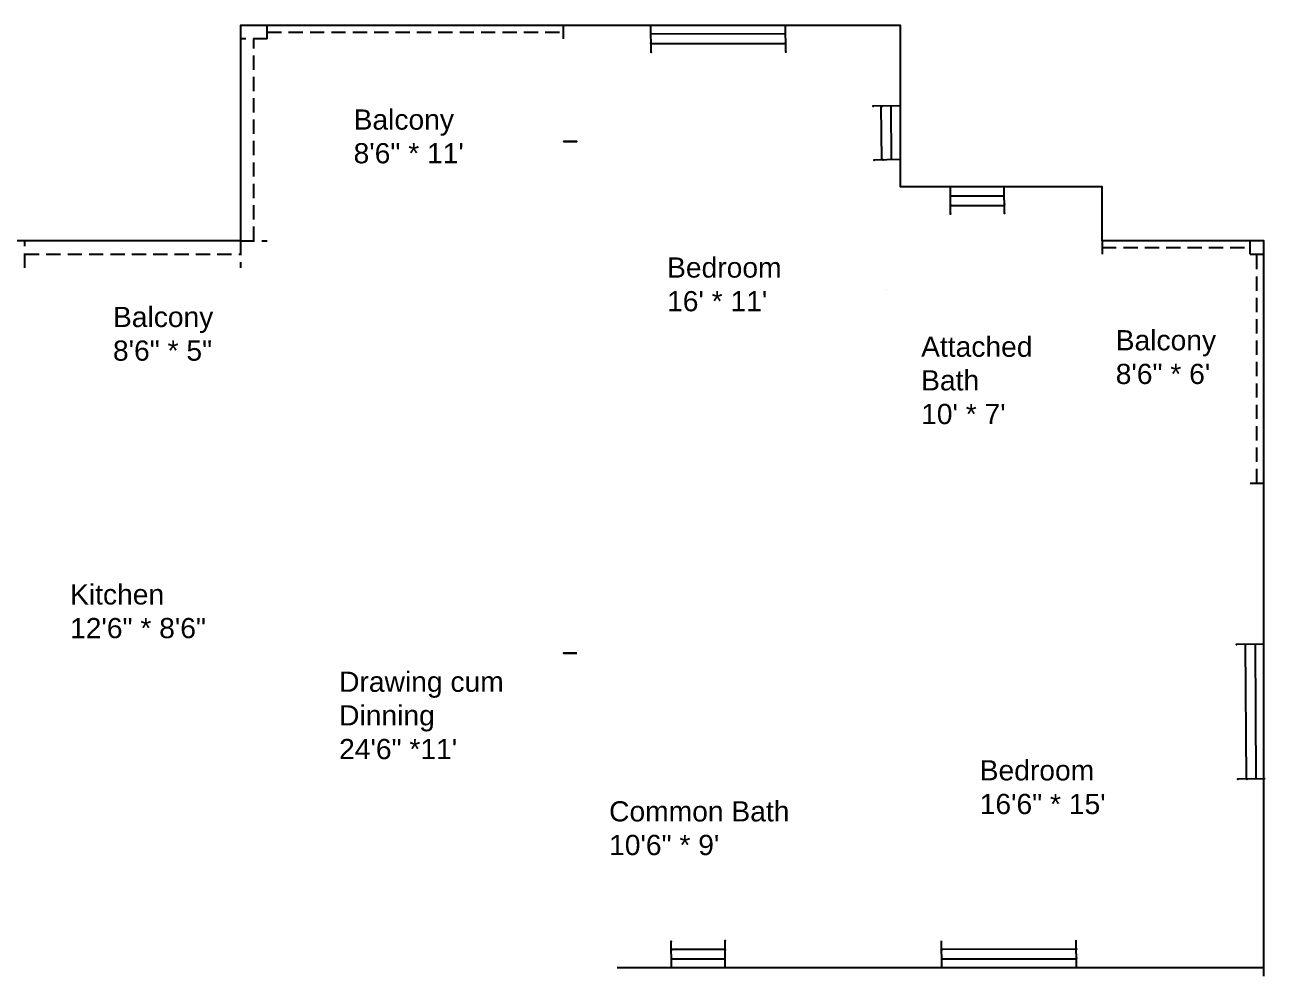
# Model space of a CAD drawing. Header units: millimetres. Extents: x 1002 to 3799, y 642 to 1602.
# Drawn here: x 3215 to 3768, y 1178 to 1602 of the extents above; entities that cross this region are included whole.
import ezdxf

# ---------------------------------------------------------------- set-up
doc = ezdxf.new("R2010")
doc.units = ezdxf.units.MM
doc.linetypes.add('HIDDEN', pattern=[9.525, 6.35, -3.175])
doc.layers.add('grill', color=33, linetype='HIDDEN', plot=False)
doc.layers.add('label', color=200, linetype='HIDDEN', plot=False)
doc.layers.add('wall', color=50, linetype='Continuous')
doc.layers.add('window', color=71, linetype='Continuous')
doc.styles.get("Standard").update_dxf_attribs({"font": 'arial.ttf'})

msp = doc.modelspace()

# ---------------------------------------------------------------- linework, layer by layer
at = {"layer": 'grill', "extrusion": (-2.91935e-18, -0.033311, 0.999445)}
for p, q in [((3323.169, 1595.884, -15.655), (3323.169, 1601.881, -15.455)), ((3323.169, 1598.883, -15.555), (3455.169, 1598.883, -15.555)), ((3455.169, 1595.884, -15.655), (3455.169, 1601.881, -15.455)), ((3323.169, 1595.884, -15.655), (3311.169, 1595.884, -15.655)), ((3317.169, 1505.934, -18.653), (3317.169, 1595.884, -15.655)), ((3215.169, 1493.941, -19.052), (3215.173, 1505.932, -18.653)), ((3311.169, 1505.934, -18.653), (3323.169, 1505.934, -18.653)), ((3311.169, 1505.934, -18.653), (3311.169, 1493.941, -19.052)), ((3695.144, 1505.934, -18.653), (3695.144, 1499.938, -18.853)), ((3761.169, 1499.938, -18.853), (3761.169, 1505.934, -18.653)), ((3215.171, 1499.936, -18.853), (3311.169, 1499.936, -18.853)), ((3695.144, 1502.936, -18.753), (3761.169, 1502.936, -18.753)), ((3761.169, 1499.938, -18.853), (3767.169, 1499.938, -18.853)), ((3764.169, 1397.976, -22.251), (3764.169, 1499.938, -18.853)), ((3761.169, 1397.994, -22.25), (3767.169, 1397.958, -22.251))]:
    msp.add_line(p, q, dxfattribs=at)
at = {"layer": 'wall', "extrusion": (-2.91935e-18, -0.033311, 0.999445)}
for points, elevation in [([(3479.112, 1180.476), (3767.169, 1180.476), (3767.169, 1504.476), (3695.144, 1504.477), (3695.144, 1528.476), (3605.267, 1528.476), (3605.267, 1600.476), (3311.169, 1600.476), (3311.169, 1504.477), (3203.169, 1504.476)], -68.806), ([(3479.112, 1180.476), (3479.112, 1180.476)], -92.806)]:
    msp.add_lwpolyline(points, dxfattribs=dict(at, elevation=elevation))
at = {"layer": 'wall', "extrusion": (1.75231e-16, 0.999445, 0.033311)}
for points, elevation in [([(-3455.169, 45.194), (-3455.169, 45.194), (-3461.169, 45.194), (-3461.169, 45.194)], 1552.476), ([(-3599.169, 45.194), (-3599.169, 45.194), (-3599.169, 45.194), (-3599.169, 45.194)], 1486.476), ([(-3461.169, 45.194), (-3455.169, 45.194), (-3455.169, 45.194), (-3461.169, 45.194)], 1324.476)]:
    msp.add_lwpolyline(points, close=True, dxfattribs=dict(at, elevation=elevation))
at = {"layer": 'wall', "extrusion": (1, 1.7546e-16, 8.76894e-18), "elevation": 3767.169}
msp.add_lwpolyline([(1178.315, 84.491), (1502.136, 95.284), (1502.136, 95.284)], dxfattribs=at)
at = {"layer": 'window', "extrusion": (-2.91935e-18, -0.033311, 0.999445)}
for p, q in [((3494.168, 1589.887, -15.855), (3494.09, 1601.88, -15.455)), ((3494.114, 1598.198, -15.578), (3554.115, 1598.205, -15.577)), ((3554.168, 1590.151, -15.846), (3554.089, 1602.144, -15.446)), ((3494.142, 1593.853, -15.722), (3554.143, 1593.857, -15.722)), ((3604.83, 1566.054, -16.649), (3592.831, 1565.897, -16.654)), ((3596.932, 1541.961, -17.452), (3596.772, 1565.948, -16.652)), ((3601.28, 1542.018, -17.45), (3601.122, 1566.006, -16.651)), ((3605.248, 1542.07, -17.448), (3593.249, 1541.913, -17.454)), ((3627.663, 1517.666, -18.262), (3627.585, 1529.659, -17.862)), ((3627.609, 1525.978, -17.985), (3651.61, 1525.981, -17.985)), ((3651.663, 1517.927, -18.253), (3651.584, 1529.92, -17.853)), ((3627.637, 1521.632, -18.129), (3651.638, 1521.633, -18.129)), ((3767.169, 1326.193, -24.643), (3755.17, 1326.036, -24.649)), ((3759.512, 1266.121, -26.646), (3759.111, 1326.087, -24.647)), ((3763.859, 1266.178, -26.644), (3763.461, 1326.144, -24.645)), ((3767.828, 1266.23, -26.642), (3755.829, 1266.072, -26.647)), ((3503.247, 1182.112, -29.446), (3503.168, 1194.105, -29.046)), ((3527.247, 1182.372, -29.437), (3527.168, 1194.365, -29.037)), ((3623.744, 1182.113, -29.445), (3623.666, 1194.106, -29.046)), ((3683.744, 1182.377, -29.437), (3683.665, 1194.371, -29.037)), ((3503.193, 1190.424, -29.168), (3527.194, 1190.426, -29.168)), ((3623.69, 1190.425, -29.168), (3683.691, 1190.431, -29.168)), ((3503.221, 1186.078, -29.313), (3527.222, 1186.078, -29.313)), ((3623.718, 1186.079, -29.313), (3683.719, 1186.084, -29.313))]:
    msp.add_line(p, q, dxfattribs=at)
for p in [(3494.142, 1593.913, -15.72), (3554.141, 1594.178, -15.712), (3494.168, 1589.916, -15.854), (3554.168, 1590.18, -15.845), (3593.147, 1565.901, -16.654), (3597.147, 1565.953, -16.652), (3593.566, 1541.917, -17.453), (3597.565, 1541.97, -17.452), (3627.635, 1521.955, -18.119), (3651.635, 1522.216, -18.11), (3627.661, 1517.958, -18.252), (3651.661, 1518.218, -18.243), (3755.027, 1326.034, -24.649), (3759.027, 1326.086, -24.647), (3755.686, 1266.071, -26.647), (3759.686, 1266.123, -26.645), (3527.17, 1194.049, -29.048), (3503.17, 1193.789, -29.056), (3503.197, 1189.791, -29.19), (3527.196, 1190.051, -29.181), (3623.692, 1190.108, -29.179), (3683.691, 1190.373, -29.17), (3623.718, 1186.111, -29.312), (3683.718, 1186.375, -29.303)]:
    msp.add_point(p, dxfattribs=at)

# ---------------------------------------------------------------- texts
at = {"layer": 'label', "extrusion": (-2.91935e-18, -0.033311, 0.999445), "char_height": 9, "attachment_point": 7, "text_direction": (1, 0, 0)}
for s, width, insert in [('Balcony\\P8\'6" * 11\'', 67.19454, (3361.63, 1540.311, -17.507)), ("Bedroom\\P16' * 11'", 64.11227, (3501.313, 1474.405, -19.704)), ('Balcony \\P8\'6" * 5"', 67.19454, (3254.403, 1452.387, -20.437)), ('Balcony\\P8\'6" * 6\'', 67.19454, (3701.227, 1441.999, -20.784)), ("Attached Bath\\P10' * 7'", 67.19454, (3614.513, 1424.142, -21.379)), ('Kitchen\\P12\'6" * 8\'6"', 67.19454, (3235.287, 1328.766, -24.558)), ('Drawing cum Dinning \\P24\'6" *11\'', 83.31854, (3355.176, 1274.886, -26.353)), ('Bedroom\\P16\'6" * 15\'', 67.19454, (3640.622, 1250.412, -27.169)), ('Common Bath\\P10\'6" * 9\'', 92.62065, (3475.48, 1232.141, -27.778))]:
    msp.add_mtext_dynamic_manual_height_columns(s, width=width, gutter_width=12.5, heights=[0], dxfattribs=dict(at, insert=insert))

doc.saveas('drawing.dxf')
